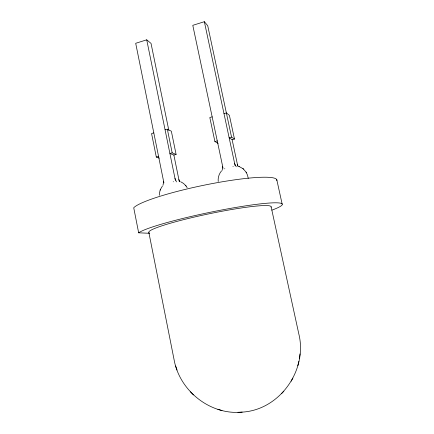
<?xml version="1.0" encoding="UTF-8"?>
<svg xmlns="http://www.w3.org/2000/svg" width="434" height="434" viewBox="0 0 434 434"><rect width="100%" height="100%" fill="white"/><g stroke="black" fill="none" stroke-linecap="round" stroke-linejoin="round"><path stroke-width="0.65" d="M148.824 232.32L174.094 359.764C179.638 390.963 210.398 415.398 242.221 412.116C279.778 409.946 307.896 369.996 298.787 333.795L271.136 206.861M299.422 358.327L300.002 353.916M297.805 365.737L298.852 361.381M160.211 189.989L159.549 192.62L159.446 195.316M222.099 170.383L222.685 168.121L222.626 166.255M160.385 189.544L162.381 186.105M160.157 190.141L160.439 189.398M162.962 185.323L163.661 181.884A4.454 3.922 59.5 0 0 163.58 181.266M224.855 168.652L224.59 168.842M291.176 381.193L292.874 378.106M221.535 170.882C219.018 173.768 217.792 177.712 218.221 181.515M281.726 393.448L283.858 391.213M168.853 130.52L151.032 43.405L146.725 39.825L135.696 43.297L163.911 182.898M231.539 137.117L229.147 137.752L232.13 139.688L234.479 139.07L231.539 137.117L207.723 25.687L204.349 21.7L192.788 25.335L223.038 168.197M153.81 132.912L151.564 133.531L156.311 157.048L159.305 158.15M165.077 129.809L167.345 129.186L171.354 131.225L176.112 154.471L173.871 155.063L169.9 153.452L172.179 152.844L176.112 154.471M212.166 116.855L209.812 117.5L214.895 141.527L218.118 143.388M223.987 113.6L226.364 112.943L229.391 115.33L234.479 139.07M156.311 157.048L158.567 156.452M214.895 141.527L217.255 140.904M237.913 412.3L242.221 412.116M276.784 180.663A73.568 9.613 -11.7 0 0 212.503 183.533A73.568 9.613 -11.7 0 0 133.726 207.761L138.658 232.819L149.692 233.291M232.944 166.651L233.226 166.667M173.199 181.748L173.475 181.77M217.868 409.322L222.002 410.515M239.21 166.482L238.733 166.314L243.051 168.696M180.674 181.743L183.506 183.419L185.747 185.616M243.414 169.005L246.138 172.238M242.921 168.587L243.55 169.114M190.45 391.869L193.466 394.924M186.045 185.996L187.168 187.732M185.649 185.492L186.143 186.121M236.27 166.802L234.745 163.83A4.59 2.49 84.4 0 1 234.588 163.211M179.866 181.743L179.014 180.05A4.313 3.732 61.6 0 1 178.879 179.535M176.459 181.911L174.978 178.363M246.387 172.667L247.505 175.206L248.253 178.379M246.056 172.103L246.469 172.803M238.147 166.39L237.626 165.213A4.416 3.618 64.5 0 1 237.485 164.692M175.645 365.971L177.012 370.034M276.784 179.681L282.154 204.126M232.13 139.688L237.761 166M204.349 21.7L235.141 165.81M173.871 155.063L179.285 181.52M167.345 129.186L172.179 152.844M146.725 39.825L175.379 180.327M148.992 232.575A62.469 5.783 -11.8 0 1 208.776 213.87A62.469 5.783 -11.8 0 1 271.087 207.164M138.658 232.819A73.845 6.852 -11.8 0 1 235.152 207.561A73.845 6.852 -11.8 0 1 271.868 210.148"/></g></svg>
